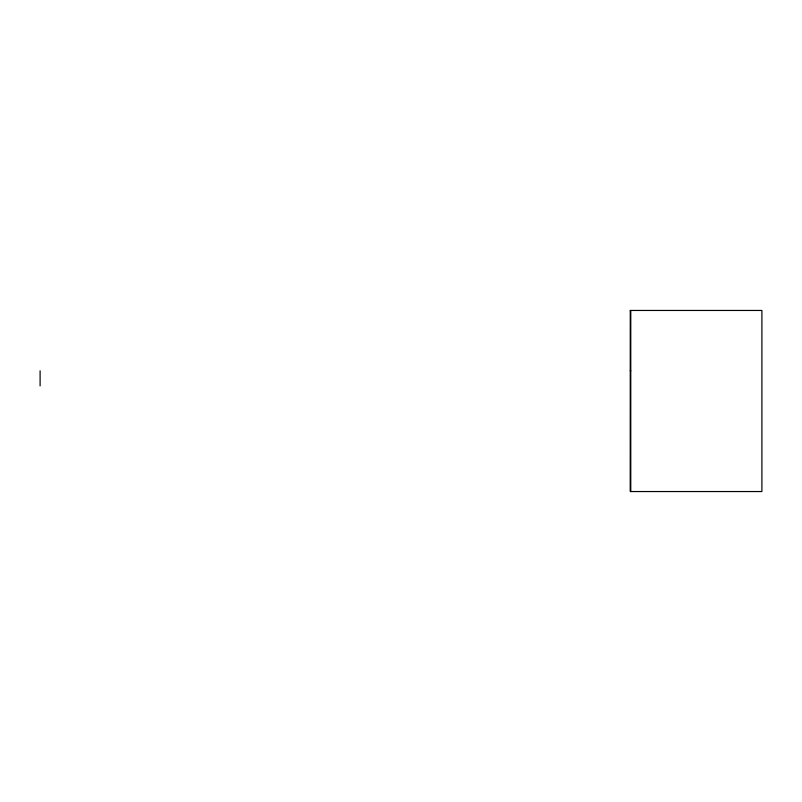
<?xml version="1.0" encoding="UTF-8"?>
<svg xmlns="http://www.w3.org/2000/svg" width="802" height="802" viewBox="0 0 802 802"><rect width="100%" height="100%" fill="white"/><g stroke="black" fill="none" stroke-linecap="round" stroke-linejoin="round"><path stroke-width="1.2" d="M630.222 310.454L761.9 310.454L761.9 491.546L630.222 491.546L630.262 310.454M630.222 370.815L630.773 370.815M630.773 310.454L630.773 491.546M40.1 370.815L40.1 385.912"/></g></svg>
